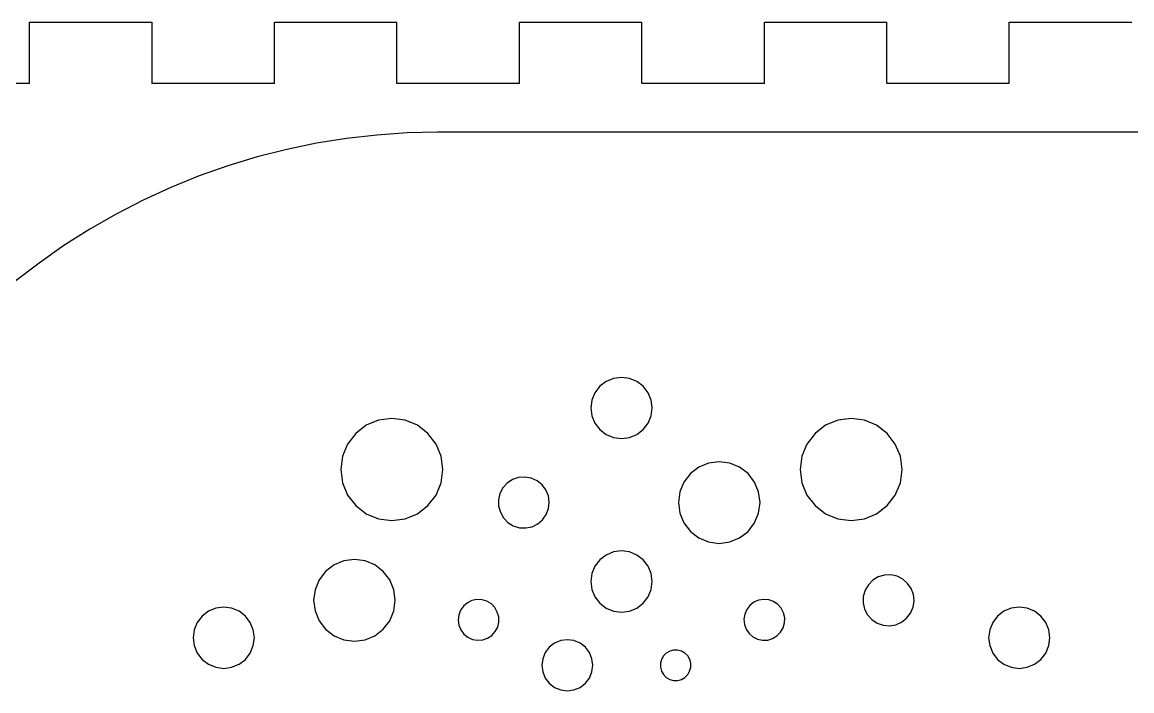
# Model space of a CAD drawing. Extents: x -205 to 205, y -255 to 210.
# Drawn here: x 46.3 to 100.7, y -26.8 to 6 of the extents above; entities that cross this region are included whole.
import ezdxf

# ---------------------------------------------------------------- set-up
doc = ezdxf.new("R2010")
doc.units = 0
doc.layers.get('0').update_dxf_attribs({"linetype": 'CONTINUOUS'})

msp = doc.modelspace()

# ---------------------------------------------------------------- linework, layer by layer
for p, q in [((46.697, 2.959), (46.697, 5.959)), ((46.697, 5.959), (52.697, 5.959)), ((52.697, 5.959), (52.697, 2.959)), ((58.697, 2.959), (58.697, 5.959)), ((58.697, 5.959), (64.697, 5.959)), ((64.697, 2.959), (64.697, 5.959)), ((70.697, 2.959), (70.697, 5.959)), ((70.697, 5.959), (76.697, 5.959)), ((76.697, 2.959), (76.697, 5.959)), ((82.697, 2.959), (82.697, 5.959)), ((82.697, 5.959), (88.697, 5.959)), ((88.697, 2.959), (88.697, 5.959)), ((94.697, 2.959), (94.697, 5.959)), ((94.697, 5.959), (100.697, 5.959)), ((46.697, 2.959), (40.697, 2.959)), ((58.697, 2.959), (52.697, 2.959)), ((70.697, 2.959), (64.697, 2.959)), ((82.697, 2.959), (76.697, 2.959)), ((94.697, 2.959), (88.697, 2.959)), ((66.697, 0.567), (65.204, 0.533)), ((126.697, 0.567), (66.697, 0.567)), ((60.757, 0.028), (59.295, -0.274)), ((62.231, 0.264), (60.757, 0.028)), ((63.715, 0.432), (62.231, 0.264)), ((65.204, 0.533), (63.715, 0.432)), ((59.295, -0.274), (57.848, -0.641)), ((56.419, -1.074), (55.011, -1.571)), ((57.848, -0.641), (56.419, -1.074)), ((55.011, -1.571), (53.627, -2.131)), ((53.627, -2.131), (52.27, -2.753)), ((52.27, -2.753), (50.942, -3.436)), ((50.942, -3.436), (49.647, -4.179)), ((49.647, -4.179), (48.386, -4.979)), ((48.386, -4.979), (47.163, -5.835)), ((47.163, -5.835), (45.98, -6.746)), ((74.636, -11.872), (74.398, -12.183)), ((74.947, -11.634), (74.636, -11.872)), ((75.309, -11.484), (74.947, -11.634)), ((75.697, -11.433), (75.309, -11.484)), ((76.085, -11.484), (75.697, -11.433)), ((76.447, -11.634), (76.085, -11.484)), ((76.758, -11.872), (76.447, -11.634)), ((76.996, -12.183), (76.758, -11.872)), ((74.398, -12.183), (74.248, -12.545)), ((77.146, -12.545), (76.996, -12.183)), ((74.248, -12.545), (74.197, -12.933)), ((74.197, -12.933), (74.248, -13.321)), ((77.197, -12.933), (77.146, -12.545)), ((77.146, -13.321), (77.197, -12.933)), ((63.8, -13.532), (63.197, -13.782)), ((64.447, -13.447), (63.8, -13.532)), ((65.094, -13.532), (64.447, -13.447)), ((65.697, -13.782), (65.094, -13.532)), ((74.248, -13.321), (74.398, -13.683)), ((76.996, -13.683), (77.146, -13.321)), ((86.3, -13.532), (85.697, -13.782)), ((86.947, -13.447), (86.3, -13.532)), ((87.594, -13.532), (86.947, -13.447)), ((88.197, -13.782), (87.594, -13.532)), ((63.197, -13.782), (62.679, -14.179)), ((66.215, -14.179), (65.697, -13.782)), ((74.398, -13.683), (74.636, -13.993)), ((74.636, -13.993), (74.947, -14.232)), ((76.447, -14.232), (76.758, -13.993)), ((76.758, -13.993), (76.996, -13.683)), ((85.697, -13.782), (85.179, -14.179)), ((88.715, -14.179), (88.197, -13.782)), ((62.679, -14.179), (62.282, -14.697)), ((66.612, -14.697), (66.215, -14.179)), ((74.947, -14.232), (75.309, -14.382)), ((75.309, -14.382), (75.697, -14.433)), ((75.697, -14.433), (76.085, -14.382)), ((76.085, -14.382), (76.447, -14.232)), ((85.179, -14.179), (84.782, -14.697)), ((89.112, -14.697), (88.715, -14.179)), ((62.282, -14.697), (62.032, -15.3)), ((66.862, -15.3), (66.612, -14.697)), ((84.782, -14.697), (84.532, -15.3)), ((89.362, -15.3), (89.112, -14.697)), ((62.032, -15.3), (61.947, -15.947)), ((66.947, -15.947), (66.862, -15.3)), ((79.967, -15.631), (79.485, -15.831)), ((80.485, -15.563), (79.967, -15.631)), ((81.003, -15.631), (80.485, -15.563)), ((81.485, -15.831), (81.003, -15.631)), ((84.532, -15.3), (84.447, -15.947)), ((89.447, -15.947), (89.362, -15.3)), ((61.947, -15.947), (62.032, -16.594)), ((66.862, -16.594), (66.947, -15.947)), ((79.071, -16.149), (78.753, -16.563)), ((79.485, -15.831), (79.071, -16.149)), ((81.899, -16.149), (81.485, -15.831)), ((82.217, -16.563), (81.899, -16.149)), ((84.447, -15.947), (84.532, -16.594)), ((89.362, -16.594), (89.447, -15.947)), ((62.032, -16.594), (62.282, -17.197)), ((66.612, -17.197), (66.862, -16.594)), ((69.886, -16.844), (69.739, -17.121)), ((70.097, -16.613), (69.886, -16.844)), ((70.359, -16.441), (70.097, -16.613)), ((70.655, -16.339), (70.359, -16.441)), ((70.968, -16.315), (70.655, -16.339)), ((71.276, -16.368), (70.968, -16.315)), ((71.562, -16.497), (71.276, -16.368)), ((71.806, -16.693), (71.562, -16.497)), ((71.995, -16.944), (71.806, -16.693)), ((78.753, -16.563), (78.553, -17.046)), ((82.417, -17.046), (82.217, -16.563)), ((84.532, -16.594), (84.782, -17.197)), ((89.112, -17.197), (89.362, -16.594)), ((62.282, -17.197), (62.679, -17.715)), ((66.215, -17.715), (66.612, -17.197)), ((69.739, -17.121), (69.666, -17.426)), ((72.114, -17.233), (71.995, -16.944)), ((72.159, -17.544), (72.114, -17.233)), ((78.553, -17.046), (78.485, -17.563)), ((82.485, -17.563), (82.417, -17.046)), ((84.782, -17.197), (85.179, -17.715)), ((88.715, -17.715), (89.112, -17.197)), ((62.679, -17.715), (63.197, -18.112)), ((65.697, -18.112), (66.215, -17.715)), ((69.666, -17.426), (69.671, -17.739)), ((69.671, -17.739), (69.764, -18.037)), ((72.013, -18.148), (72.124, -17.855)), ((72.124, -17.855), (72.159, -17.544)), ((78.485, -17.563), (78.553, -18.081)), ((82.417, -18.081), (82.485, -17.563)), ((85.179, -17.715), (85.697, -18.112)), ((88.197, -18.112), (88.715, -17.715)), ((63.197, -18.112), (63.8, -18.362)), ((63.8, -18.362), (64.447, -18.447)), ((64.447, -18.447), (65.094, -18.362)), ((65.094, -18.362), (65.697, -18.112)), ((69.764, -18.037), (69.909, -18.314)), ((69.909, -18.314), (70.127, -18.539)), ((71.595, -18.608), (71.833, -18.404)), ((71.833, -18.404), (72.013, -18.148)), ((78.553, -18.081), (78.753, -18.563)), ((82.217, -18.563), (82.417, -18.081)), ((85.697, -18.112), (86.3, -18.362)), ((86.3, -18.362), (86.947, -18.447)), ((86.947, -18.447), (87.594, -18.362)), ((87.594, -18.362), (88.197, -18.112)), ((70.127, -18.539), (70.394, -18.702)), ((70.394, -18.702), (70.694, -18.795)), ((70.694, -18.795), (71.007, -18.809)), ((71.007, -18.809), (71.314, -18.746)), ((71.314, -18.746), (71.595, -18.608)), ((78.753, -18.563), (79.071, -18.977)), ((79.071, -18.977), (79.485, -19.295)), ((81.485, -19.295), (81.899, -18.977)), ((81.899, -18.977), (82.217, -18.563)), ((79.485, -19.295), (79.967, -19.495)), ((79.967, -19.495), (80.485, -19.563)), ((80.485, -19.563), (81.003, -19.495)), ((81.003, -19.495), (81.485, -19.295)), ((75.309, -19.984), (74.947, -20.134)), ((75.697, -19.933), (75.309, -19.984)), ((76.085, -19.984), (75.697, -19.933)), ((76.447, -20.134), (76.085, -19.984)), ((61.615, -20.619), (61.201, -20.937)), ((62.098, -20.419), (61.615, -20.619)), ((62.615, -20.351), (62.098, -20.419)), ((63.133, -20.419), (62.615, -20.351)), ((63.615, -20.619), (63.133, -20.419)), ((64.03, -20.937), (63.615, -20.619)), ((74.636, -20.372), (74.398, -20.683)), ((74.947, -20.134), (74.636, -20.372)), ((76.758, -20.372), (76.447, -20.134)), ((76.996, -20.683), (76.758, -20.372)), ((61.201, -20.937), (60.883, -21.351)), ((64.347, -21.351), (64.03, -20.937)), ((74.248, -21.045), (74.197, -21.433)), ((74.398, -20.683), (74.248, -21.045)), ((77.146, -21.045), (76.996, -20.683)), ((77.197, -21.433), (77.146, -21.045)), ((88.576, -21.118), (88.276, -21.207)), ((88.889, -21.106), (88.576, -21.118)), ((89.196, -21.173), (88.889, -21.106)), ((89.476, -21.314), (89.196, -21.173)), ((60.883, -21.351), (60.684, -21.834)), ((64.547, -21.834), (64.347, -21.351)), ((74.197, -21.433), (74.248, -21.821)), ((77.146, -21.821), (77.197, -21.433)), ((87.795, -21.597), (87.629, -21.861)), ((88.007, -21.368), (87.795, -21.597)), ((88.276, -21.207), (88.007, -21.368)), ((89.712, -21.52), (89.476, -21.314)), ((89.889, -21.778), (89.712, -21.52)), ((60.684, -21.834), (60.615, -22.351)), ((64.615, -22.351), (64.547, -21.834)), ((74.248, -21.821), (74.398, -22.183)), ((74.398, -22.183), (74.636, -22.493)), ((76.758, -22.493), (76.996, -22.183)), ((76.996, -22.183), (77.146, -21.821)), ((87.543, -22.162), (87.535, -22.475)), ((87.629, -21.861), (87.543, -22.162)), ((89.997, -22.072), (89.889, -21.778)), ((90.028, -22.384), (89.997, -22.072)), ((55.823, -22.734), (55.461, -22.884)), ((56.211, -22.683), (55.823, -22.734)), ((56.6, -22.734), (56.211, -22.683)), ((56.961, -22.884), (56.6, -22.734)), ((60.615, -22.351), (60.684, -22.869)), ((64.547, -22.869), (64.615, -22.351)), ((67.957, -22.635), (67.813, -22.841)), ((68.148, -22.473), (67.957, -22.635)), ((68.373, -22.362), (68.148, -22.473)), ((68.618, -22.312), (68.373, -22.362)), ((68.869, -22.323), (68.618, -22.312)), ((69.108, -22.397), (68.869, -22.323)), ((69.322, -22.528), (69.108, -22.397)), ((69.497, -22.708), (69.322, -22.528)), ((69.613, -22.929), (69.497, -22.708)), ((74.636, -22.493), (74.947, -22.732)), ((74.947, -22.732), (75.309, -22.882)), ((76.085, -22.882), (76.447, -22.732)), ((76.447, -22.732), (76.758, -22.493)), ((81.834, -22.804), (81.735, -23.035)), ((81.986, -22.605), (81.834, -22.804)), ((82.183, -22.45), (81.986, -22.605)), ((82.413, -22.35), (82.183, -22.45)), ((82.66, -22.309), (82.413, -22.35)), ((82.91, -22.331), (82.66, -22.309)), ((83.146, -22.415), (82.91, -22.331)), ((83.354, -22.555), (83.146, -22.415)), ((83.521, -22.742), (83.354, -22.555)), ((83.636, -22.965), (83.521, -22.742)), ((87.535, -22.475), (87.605, -22.781)), ((87.605, -22.781), (87.748, -23.059)), ((89.858, -22.982), (89.981, -22.694)), ((89.981, -22.694), (90.028, -22.384)), ((94.794, -22.734), (94.432, -22.884)), ((95.182, -22.683), (94.794, -22.734)), ((95.571, -22.734), (95.182, -22.683)), ((95.932, -22.884), (95.571, -22.734)), ((55.151, -23.122), (54.912, -23.433)), ((55.461, -22.884), (55.151, -23.122)), ((57.272, -23.122), (56.961, -22.884)), ((57.51, -23.433), (57.272, -23.122)), ((60.684, -22.869), (60.883, -23.351)), ((60.883, -23.351), (61.201, -23.766)), ((64.03, -23.766), (64.347, -23.351)), ((64.347, -23.351), (64.547, -22.869)), ((67.725, -23.075), (67.697, -23.324)), ((67.697, -23.324), (67.732, -23.572)), ((67.813, -22.841), (67.725, -23.075)), ((69.687, -23.168), (69.613, -22.929)), ((69.691, -23.418), (69.687, -23.168)), ((75.309, -22.882), (75.697, -22.933)), ((75.697, -22.933), (76.085, -22.882)), ((81.735, -23.035), (81.697, -23.282)), ((81.697, -23.282), (81.722, -23.532)), ((83.692, -23.209), (83.636, -22.965)), ((83.685, -23.46), (83.692, -23.209)), ((87.748, -23.059), (87.957, -23.293)), ((87.957, -23.293), (88.217, -23.468)), ((89.42, -23.424), (89.667, -23.231)), ((89.667, -23.231), (89.858, -22.982)), ((94.122, -23.122), (93.883, -23.433)), ((94.432, -22.884), (94.122, -23.122)), ((96.243, -23.122), (95.932, -22.884)), ((96.482, -23.433), (96.243, -23.122)), ((54.762, -23.795), (54.711, -24.183)), ((54.912, -23.433), (54.762, -23.795)), ((57.66, -23.795), (57.51, -23.433)), ((57.711, -24.183), (57.66, -23.795)), ((61.201, -23.766), (61.615, -24.083)), ((63.615, -24.083), (64.03, -23.766)), ((67.732, -23.572), (67.828, -23.804)), ((67.828, -23.804), (67.979, -24.004)), ((69.346, -24.069), (69.515, -23.883)), ((69.515, -23.883), (69.632, -23.662)), ((69.632, -23.662), (69.691, -23.418)), ((81.722, -23.532), (81.808, -23.767)), ((81.808, -23.767), (81.95, -23.974)), ((83.314, -24.095), (83.483, -23.912)), ((83.483, -23.912), (83.617, -23.701)), ((83.617, -23.701), (83.685, -23.46)), ((88.217, -23.468), (88.512, -23.573)), ((88.512, -23.573), (88.824, -23.601)), ((88.824, -23.601), (89.133, -23.55)), ((89.133, -23.55), (89.42, -23.424)), ((93.734, -23.795), (93.682, -24.183)), ((93.883, -23.433), (93.734, -23.795)), ((96.631, -23.795), (96.482, -23.433)), ((96.682, -24.183), (96.631, -23.795)), ((54.711, -24.183), (54.762, -24.571)), ((57.66, -24.571), (57.711, -24.183)), ((61.615, -24.083), (62.098, -24.283)), ((62.098, -24.283), (62.615, -24.351)), ((62.615, -24.351), (63.133, -24.283)), ((63.133, -24.283), (63.615, -24.083)), ((67.979, -24.004), (68.174, -24.161)), ((68.174, -24.161), (68.403, -24.264)), ((68.403, -24.264), (68.65, -24.307)), ((68.65, -24.307), (68.9, -24.288)), ((68.9, -24.288), (69.137, -24.206)), ((69.137, -24.206), (69.346, -24.069)), ((72.419, -24.45), (72.16, -24.648)), ((72.72, -24.325), (72.419, -24.45)), ((73.044, -24.282), (72.72, -24.325)), ((73.368, -24.325), (73.044, -24.282)), ((73.669, -24.45), (73.368, -24.325)), ((73.928, -24.648), (73.669, -24.45)), ((81.95, -23.974), (82.139, -24.138)), ((82.139, -24.138), (82.363, -24.251)), ((82.363, -24.251), (82.608, -24.305)), ((82.608, -24.305), (82.859, -24.295)), ((82.859, -24.295), (83.099, -24.224)), ((83.099, -24.224), (83.314, -24.095)), ((93.682, -24.183), (93.734, -24.571)), ((96.631, -24.571), (96.682, -24.183)), ((54.762, -24.571), (54.912, -24.933)), ((54.912, -24.933), (55.151, -25.243)), ((57.272, -25.243), (57.51, -24.933)), ((57.51, -24.933), (57.66, -24.571)), ((71.961, -24.907), (71.837, -25.209)), ((72.16, -24.648), (71.961, -24.907)), ((74.127, -24.907), (73.928, -24.648)), ((74.251, -25.209), (74.127, -24.907)), ((77.893, -24.937), (77.755, -25.076)), ((78.063, -24.839), (77.893, -24.937)), ((78.252, -24.788), (78.063, -24.839)), ((78.448, -24.788), (78.252, -24.788)), ((78.637, -24.839), (78.448, -24.788)), ((78.806, -24.937), (78.637, -24.839)), ((78.945, -25.076), (78.806, -24.937)), ((93.734, -24.571), (93.883, -24.933)), ((93.883, -24.933), (94.122, -25.243)), ((96.243, -25.243), (96.482, -24.933)), ((96.482, -24.933), (96.631, -24.571)), ((55.151, -25.243), (55.461, -25.482)), ((55.461, -25.482), (55.823, -25.632)), ((56.6, -25.632), (56.961, -25.482)), ((56.961, -25.482), (57.272, -25.243)), ((71.837, -25.209), (71.794, -25.532)), ((71.794, -25.532), (71.837, -25.856)), ((74.294, -25.532), (74.251, -25.209)), ((74.251, -25.856), (74.294, -25.532)), ((77.657, -25.245), (77.606, -25.434)), ((77.606, -25.434), (77.606, -25.63)), ((77.755, -25.076), (77.657, -25.245)), ((79.043, -25.245), (78.945, -25.076)), ((79.093, -25.434), (79.043, -25.245)), ((79.093, -25.63), (79.093, -25.434)), ((94.122, -25.243), (94.432, -25.482)), ((94.432, -25.482), (94.794, -25.632)), ((95.571, -25.632), (95.932, -25.482)), ((95.932, -25.482), (96.243, -25.243)), ((55.823, -25.632), (56.211, -25.683)), ((56.211, -25.683), (56.6, -25.632)), ((71.837, -25.856), (71.961, -26.157)), ((74.127, -26.157), (74.251, -25.856)), ((77.606, -25.63), (77.657, -25.819)), ((77.657, -25.819), (77.755, -25.989)), ((77.755, -25.989), (77.893, -26.127)), ((78.806, -26.127), (78.945, -25.989)), ((78.945, -25.989), (79.037, -25.817)), ((79.037, -25.817), (79.093, -25.63)), ((94.794, -25.632), (95.182, -25.683)), ((95.182, -25.683), (95.571, -25.632)), ((71.961, -26.157), (72.16, -26.416)), ((72.16, -26.416), (72.419, -26.615)), ((72.419, -26.615), (72.72, -26.739)), ((73.368, -26.739), (73.669, -26.615)), ((73.669, -26.615), (73.928, -26.416)), ((73.928, -26.416), (74.127, -26.157)), ((77.893, -26.127), (78.063, -26.225)), ((78.063, -26.225), (78.252, -26.276)), ((78.252, -26.276), (78.448, -26.276)), ((78.448, -26.276), (78.637, -26.225)), ((78.637, -26.225), (78.806, -26.127)), ((72.72, -26.739), (73.044, -26.782)), ((73.044, -26.782), (73.368, -26.739))]:
    msp.add_line(p, q)

doc.saveas('drawing.dxf')
